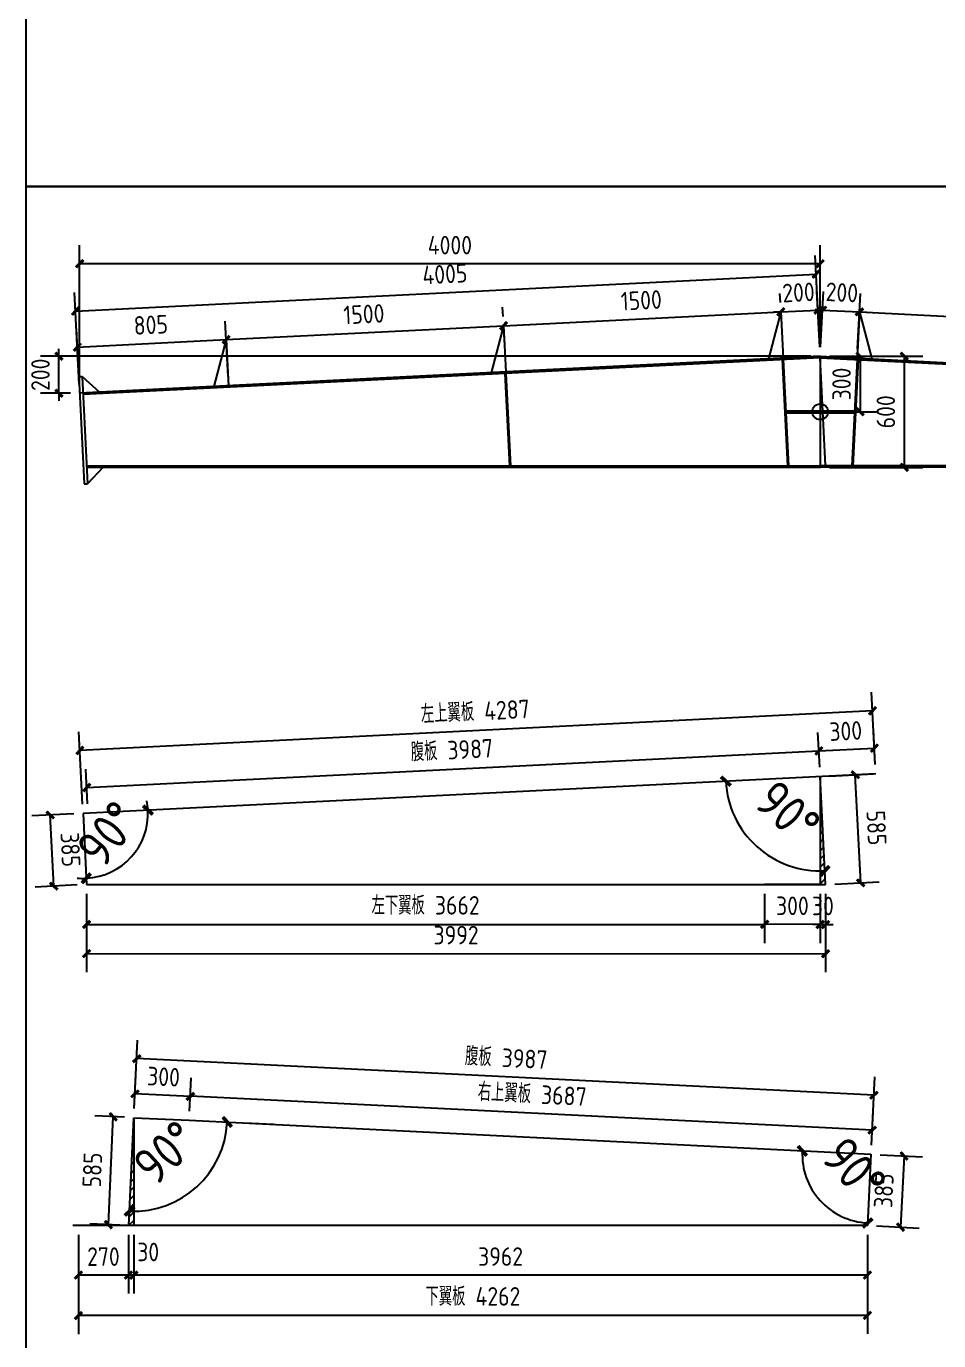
# Model space of a CAD drawing. Extents: x 411778 to 673094, y -11605 to 324395.
# Drawn here: x 440968 to 445897, y 104759 to 111858 of the extents above; entities that cross this region are included whole.
import ezdxf

# ---------------------------------------------------------------- set-up
doc = ezdxf.new("R2010")
doc.units = 0
doc.header["$LTSCALE"] = 1000
doc.header["$MEASUREMENT"] = 0
doc.styles.get("Standard").update_dxf_attribs({"font": 'gbenor.shx', "bigfont": 'gbcbig.shx'})
doc.dimstyles.get("Standard").update_dxf_attribs({"dimscale": 100, "dimtxt": 3.5, "dimasz": 1, "dimexe": 2.5, "dimexo": 3, "dimgap": 1.5, "dimtad": 1, "dimdec": 0, "dimzin": 0, "dimdsep": 46, "dimtxsty": 'Standard', "dimblk": 'ARCHTICK', "dimcen": 0.09, "dimadec": 0, "dimazin": 0, "dimtfac": 1, "dimtdec": 0, "dimtix": 1, "dimtmove": 2, "dimatfit": 3, "dimfxl": 1, "dimtolj": 1, "dimtzin": 0, "dimarcsym": 0})

# ---------------------------------------------------------------- blocks, each defined once
blk = doc.blocks.new('_ArchTick')
at = {"color": 0, "linetype": 'ByBlock', "const_width": 0.4}
blk.add_lwpolyline([(-0.5, -0.5), (0.5, 0.5)], dxfattribs=at)
blk = doc.blocks.new('*D2248')
at = {"color": 3, "lineweight": -2}
for p, q in [((442058, 109966.1), (442043, 110265.8)), ((441254, 109925.9), (441239, 110225.6)), ((441244, 110125.7), (442048, 110165.9))]:
    blk.add_line(p, q, dxfattribs=at)
at = {"layer": 'Defpoints', "color": 0}
for p in [(442048, 110165.9), (442060.5, 109916.2), (441256.5, 109876)]:
    blk.add_point(p, dxfattribs=at)
at = {"color": 3, "lineweight": -2, "xscale": 40, "yscale": 40, "zscale": 40}
for p, rotation in [((442048, 110165.9), 2.862405226121261), ((441244, 110125.7), 182.8624052261213)]:
    blk.add_blockref('_ArchTick', p, dxfattribs=dict(at, rotation=rotation))
at = {"color": 0, "insert": (441641, 110245.7), "char_height": 100, "attachment_point": 5, "rotation": 2.86241}
blk.add_mtext('\\A1;805', dxfattribs=at)
blk = doc.blocks.new('*D2249')
at = {"color": 3, "lineweight": -2}
for p, q in [((443543.6, 110290.7), (443541.1, 110340.7)), ((442058, 109966.1), (442043, 110265.8)), ((442048, 110165.9), (443546.1, 110240.8))]:
    blk.add_line(p, q, dxfattribs=at)
at = {"layer": 'Defpoints', "color": 0}
for p in [(443546.1, 110240.8), (443546.1, 110240.8), (442060.5, 109916.2)]:
    blk.add_point(p, dxfattribs=at)
at = {"color": 3, "lineweight": -2, "xscale": 40, "yscale": 40, "zscale": 40}
for p, rotation in [((443546.1, 110240.8), 2.862405226151731), ((442048, 110165.9), 182.8624052261517)]:
    blk.add_blockref('_ArchTick', p, dxfattribs=dict(at, rotation=rotation))
at = {"color": 0, "insert": (442792, 110303.2), "char_height": 100, "attachment_point": 5, "rotation": 2.86241}
blk.add_mtext('\\A1;1500', dxfattribs=at)
blk = doc.blocks.new('*D2250')
at = {"color": 3, "lineweight": -2}
for p, q in [((445041.7, 110365.6), (445039.2, 110415.6)), ((443546.1, 110240.8), (445044.2, 110315.7)), ((443548.6, 110190.9), (443551.1, 110140.9))]:
    blk.add_line(p, q, dxfattribs=at)
at = {"layer": 'Defpoints', "color": 0}
for p in [(445044.2, 110315.7), (445044.2, 110315.7), (443546.1, 110240.8)]:
    blk.add_point(p, dxfattribs=at)
at = {"color": 3, "lineweight": -2, "xscale": 40, "yscale": 40, "zscale": 40}
for p, rotation in [((445044.2, 110315.7), 2.862405226151731), ((443546.1, 110240.8), 182.8624052261517)]:
    blk.add_blockref('_ArchTick', p, dxfattribs=dict(at, rotation=rotation))
at = {"color": 0, "insert": (444290.2, 110378.1), "char_height": 100, "attachment_point": 5, "rotation": 2.86241}
blk.add_mtext('\\A1;1500', dxfattribs=at)
blk = doc.blocks.new('*D2251')
at = {"color": 3, "lineweight": -2}
for p, q in [((445041.7, 110365.6), (445039.2, 110415.6)), ((445254, 110125.9), (445239, 110425.6)), ((445044.2, 110315.7), (445004.3, 110313.7)), ((445044.2, 110315.7), (445244, 110325.7)), ((445244, 110325.7), (445283.9, 110327.7))]:
    blk.add_line(p, q, dxfattribs=at)
at = {"layer": 'Defpoints', "color": 0}
for p in [(445044.2, 110315.7), (445244, 110325.7), (445256.5, 110076)]:
    blk.add_point(p, dxfattribs=at)
at = {"color": 3, "lineweight": -2, "xscale": 40, "yscale": 40, "zscale": 40}
for p, rotation in [((445044.2, 110315.7), 2.862405226151719), ((445244, 110325.7), 182.8624052261517)]:
    blk.add_blockref('_ArchTick', p, dxfattribs=dict(at, rotation=rotation))
at = {"color": 0, "insert": (445139.1, 110420.6), "char_height": 100, "attachment_point": 5, "rotation": 2.86241}
blk.add_mtext('\\A1;200', dxfattribs=at)
blk = doc.blocks.new('*D2252')
at = {"color": 3, "lineweight": -2}
for p, q in [((445259, 110125.9), (445273.9, 110425.6)), ((445458.7, 110116), (445473.7, 110415.6)), ((445269, 110325.7), (445229, 110327.7)), ((445269, 110325.7), (445468.7, 110315.7)), ((445468.7, 110315.7), (445508.7, 110313.7))]:
    blk.add_line(p, q, dxfattribs=at)
at = {"layer": 'Defpoints', "color": 0}
for p in [(445468.7, 110315.7), (445256.5, 110076), (445456.2, 110066)]:
    blk.add_point(p, dxfattribs=at)
at = {"color": 3, "lineweight": -2, "xscale": 40, "yscale": 40, "zscale": 40}
for p, rotation in [((445269, 110325.7), 357.1375947738866), ((445468.7, 110315.7), 177.1375947738866)]:
    blk.add_blockref('_ArchTick', p, dxfattribs=dict(at, rotation=rotation))
at = {"color": 0, "insert": (445373.8, 110420.6), "char_height": 100, "attachment_point": 5, "rotation": 357.13759}
blk.add_mtext('\\A1;200', dxfattribs=at)
blk = doc.blocks.new('*D2253')
at = {"color": 3, "lineweight": -2}
for p, q in [((445458.7, 110116), (445473.7, 110415.6)), ((445468.7, 110315.7), (446966.8, 110240.8)), ((446969.3, 110290.7), (446971.8, 110340.7))]:
    blk.add_line(p, q, dxfattribs=at)
at = {"layer": 'Defpoints', "color": 0}
for p in [(446966.8, 110240.8), (446966.8, 110240.8), (445456.2, 110066)]:
    blk.add_point(p, dxfattribs=at)
at = {"color": 3, "lineweight": -2, "xscale": 40, "yscale": 40, "zscale": 40}
for p, rotation in [((445468.7, 110315.7), 177.1375947738483), ((446966.8, 110240.8), 357.1375947738483)]:
    blk.add_blockref('_ArchTick', p, dxfattribs=dict(at, rotation=rotation))
at = {"color": 0, "insert": (446222.8, 110378.1), "char_height": 100, "attachment_point": 5, "rotation": 357.13759}
blk.add_mtext('\\A1;1500', dxfattribs=at)
blk = doc.blocks.new('*D2225')
at = {"color": 3, "lineweight": -2}
for p, q in [((441145, 110076), (441145, 110116)), ((445206.5, 110076), (441045, 110076)), ((441145, 109876), (441145, 110076)), ((441206.5, 109876), (441045, 109876)), ((441145, 109876), (441145, 109836))]:
    blk.add_line(p, q, dxfattribs=at)
at = {"layer": 'Defpoints', "color": 0}
for p in [(441145, 110076), (445256.5, 110076), (441256.5, 109876)]:
    blk.add_point(p, dxfattribs=at)
at = {"color": 3, "lineweight": -2, "xscale": 40, "yscale": 40, "zscale": 40}
for p, rotation in [((441145, 110076), 270), ((441145, 109876), 90)]:
    blk.add_blockref('_ArchTick', p, dxfattribs=dict(at, rotation=rotation))
at = {"color": 0, "insert": (441045, 109976), "char_height": 100, "attachment_point": 5, "rotation": 90}
blk.add_mtext('\\A1;200', dxfattribs=at)
blk = doc.blocks.new('*D2226')
at = {"color": 3, "lineweight": -2}
for p, q in [((441256.5, 109926), (441256.5, 110676)), ((445256.5, 110126), (445256.5, 110676)), ((441256.5, 110576), (445256.5, 110576))]:
    blk.add_line(p, q, dxfattribs=at)
at = {"layer": 'Defpoints', "color": 0}
for p in [(445256.5, 110576), (445256.5, 110076), (441256.5, 109876)]:
    blk.add_point(p, dxfattribs=at)
at = {"color": 3, "lineweight": -2, "xscale": 40, "yscale": 40, "zscale": 40, "rotation": 180}
blk.add_blockref('_ArchTick', (441256.5, 110576), dxfattribs=at)
at = {"color": 3, "lineweight": -2, "xscale": 40, "yscale": 40, "zscale": 40}
blk.add_blockref('_ArchTick', (445256.5, 110576), dxfattribs=at)
at = {"color": 0, "insert": (443256.5, 110676), "char_height": 100, "attachment_point": 5}
blk.add_mtext('\\A1;4000', dxfattribs=at)
blk = doc.blocks.new('*D2227')
at = {"color": 3, "lineweight": -2}
for p, q in [((445254, 110125.9), (445229.3, 110619.7)), ((441234.3, 110319.8), (445234.3, 110519.8)), ((441254, 109925.9), (441229.3, 110419.7))]:
    blk.add_line(p, q, dxfattribs=at)
at = {"layer": 'Defpoints', "color": 0}
for p in [(445234.3, 110519.8), (445256.5, 110076), (441256.5, 109876)]:
    blk.add_point(p, dxfattribs=at)
at = {"color": 3, "lineweight": -2, "xscale": 40, "yscale": 40, "zscale": 40}
for p, rotation in [((445234.3, 110519.8), 2.862405226111325), ((441234.3, 110319.8), 182.8624052261113)]:
    blk.add_blockref('_ArchTick', p, dxfattribs=dict(at, rotation=rotation))
at = {"color": 0, "insert": (443229.3, 110519.7), "char_height": 100, "attachment_point": 5, "rotation": 2.86241}
blk.add_mtext('\\A1;4005', dxfattribs=at)
blk = doc.blocks.new('*D2256')
at = {"color": 3, "lineweight": -2}
for p, q in [((441225, 107604.9), (440997.8, 107593.5)), ((441116.9, 107214.1), (441097.7, 107598.5)), ((441244.2, 107220.5), (441017.1, 107209.1))]:
    blk.add_line(p, q, dxfattribs=at)
at = {"layer": 'Defpoints', "color": 0}
for p in [(441097.7, 107598.5), (441274.9, 107607.4), (441294.1, 107223)]:
    blk.add_point(p, dxfattribs=at)
at = {"color": 3, "lineweight": -2, "xscale": 40, "yscale": 40, "zscale": 40}
for p, rotation in [((441097.7, 107598.5), 92.86240522614227), ((441116.9, 107214.1), 272.8624052261422)]:
    blk.add_blockref('_ArchTick', p, dxfattribs=dict(at, rotation=rotation))
at = {"color": 0, "insert": (441207.2, 107411.3), "char_height": 100, "attachment_point": 5, "rotation": 272.86241}
blk.add_mtext('\\A1;385', dxfattribs=at)
blk = doc.blocks.new('*D2257')
at = {"color": 3, "lineweight": -2}
for p, q in [((445254, 107856.4), (445244.6, 108044.5)), ((441295.1, 107746.9), (445249.6, 107944.6)), ((441299.5, 107658.7), (441290.1, 107846.7))]:
    blk.add_line(p, q, dxfattribs=at)
at = {"layer": 'Defpoints', "color": 0}
for p in [(445249.6, 107944.6), (445256.5, 107806.4), (441302, 107608.7)]:
    blk.add_point(p, dxfattribs=at)
at = {"color": 3, "lineweight": -2, "xscale": 40, "yscale": 40, "zscale": 40}
for p, rotation in [((445249.6, 107944.6), 2.862405226128105), ((441295.1, 107746.9), 182.8624052261281)]:
    blk.add_blockref('_ArchTick', p, dxfattribs=dict(at, rotation=rotation))
at = {"color": 0, "insert": (443267.2, 107948.9), "char_height": 100, "attachment_point": 5, "rotation": 2.86241}
blk.add_mtext('\\A1;腹板 3987', dxfattribs=at)
blk = doc.blocks.new('*D2258')
at = {"color": 3, "lineweight": -2}
for p, q in [((445254, 107856.4), (445244.6, 108044.5)), ((445553.7, 107871.4), (445544.3, 108059.4)), ((445249.6, 107944.6), (445549.3, 107959.6))]:
    blk.add_line(p, q, dxfattribs=at)
at = {"layer": 'Defpoints', "color": 0}
for p in [(445549.3, 107959.6), (445256.5, 107806.4), (445556.2, 107821.4)]:
    blk.add_point(p, dxfattribs=at)
at = {"color": 3, "lineweight": -2, "xscale": 40, "yscale": 40, "zscale": 40}
for p, rotation in [((445249.6, 107944.6), 182.8624052261517), ((445549.3, 107959.6), 2.862405226151731)]:
    blk.add_blockref('_ArchTick', p, dxfattribs=dict(at, rotation=rotation))
at = {"color": 0, "insert": (445394.4, 108051.9), "char_height": 100, "attachment_point": 5, "rotation": 2.86241}
blk.add_mtext('\\A1;300', dxfattribs=at)
blk = doc.blocks.new('*D2259')
at = {"color": 3, "lineweight": -2}
for p, q in [((445553.7, 107871.4), (445534.2, 108261.1)), ((445539.2, 108161.2), (441257.9, 107947.2)), ((441272.4, 107657.3), (441252.9, 108047))]:
    blk.add_line(p, q, dxfattribs=at)
at = {"layer": 'Defpoints', "color": 0}
for p in [(441257.9, 107947.2), (445556.2, 107821.4), (441274.9, 107607.4)]:
    blk.add_point(p, dxfattribs=at)
at = {"color": 3, "lineweight": -2, "xscale": 40, "yscale": 40, "zscale": 40}
for p, rotation in [((445539.2, 108161.2), 2.862405226111511), ((441257.9, 107947.2), 182.8624052261115)]:
    blk.add_blockref('_ArchTick', p, dxfattribs=dict(at, rotation=rotation))
at = {"color": 0, "insert": (443393.4, 108157.4), "char_height": 100, "attachment_point": 5, "rotation": 2.86241}
blk.add_mtext('\\A1;左上翼板 4287', dxfattribs=at)
blk = doc.blocks.new('*D2260')
at = {"color": 3, "lineweight": -2}
for p, q in [((445306.5, 107808.9), (445546.1, 107820.9)), ((445475.4, 107231.9), (445446.2, 107815.9)), ((445335.7, 107225), (445575.3, 107236.9))]:
    blk.add_line(p, q, dxfattribs=at)
at = {"layer": 'Defpoints', "color": 0}
for p in [(445256.5, 107806.4), (445446.2, 107815.9), (445285.7, 107222.5)]:
    blk.add_point(p, dxfattribs=at)
at = {"color": 3, "lineweight": -2, "xscale": 40, "yscale": 40, "zscale": 40}
for p, rotation in [((445446.2, 107815.9), 92.86240522611246), ((445475.4, 107231.9), 272.8624052261125)]:
    blk.add_blockref('_ArchTick', p, dxfattribs=dict(at, rotation=rotation))
at = {"color": 0, "insert": (445560.7, 107528.9), "char_height": 100, "attachment_point": 5, "rotation": 272.86241}
blk.add_mtext('\\A1;585', dxfattribs=at)
blk = doc.blocks.new('*D2261')
at = {"color": 3, "lineweight": -2}
for p, q in [((441294.1, 107173), (441294.1, 106907.4)), ((444956.5, 107172.5), (444956.5, 106907)), ((441294.1, 107007.4), (444956.5, 107007))]:
    blk.add_line(p, q, dxfattribs=at)
at = {"layer": 'Defpoints', "color": 0}
for p in [(441294.1, 107223), (444956.5, 107222.5), (444956.5, 107007)]:
    blk.add_point(p, dxfattribs=at)
at = {"color": 3, "lineweight": -2, "xscale": 40, "yscale": 40, "zscale": 40}
for p, rotation in [((441294.1, 107007.4), 179.9928155509552), ((444956.5, 107007), 359.9928155509552)]:
    blk.add_blockref('_ArchTick', p, dxfattribs=dict(at, rotation=rotation))
at = {"color": 0, "insert": (443125.3, 107110.5), "char_height": 100, "attachment_point": 5, "rotation": 359.99282}
blk.add_mtext('\\A1;左下翼板 3662', dxfattribs=at)
blk = doc.blocks.new('*D2262')
at = {"color": 3, "lineweight": -2}
for p, q in [((445256.5, 107172.5), (445256.5, 106907)), ((445285.7, 107172.5), (445285.7, 106906.9)), ((445256.5, 107007), (445216.5, 107007)), ((445256.5, 107007), (445285.7, 107006.9)), ((445285.7, 107006.9), (445325.7, 107006.9))]:
    blk.add_line(p, q, dxfattribs=at)
at = {"layer": 'Defpoints', "color": 0}
for p in [(445256.5, 107222.5), (445285.7, 107222.5), (445285.7, 107006.9)]:
    blk.add_point(p, dxfattribs=at)
at = {"color": 3, "lineweight": -2, "xscale": 40, "yscale": 40, "zscale": 40}
for p, rotation in [((445256.5, 107007), 359.9928155509228), ((445285.7, 107006.9), 179.9928155509228)]:
    blk.add_blockref('_ArchTick', p, dxfattribs=dict(at, rotation=rotation))
at = {"color": 0, "insert": (445271.1, 107107), "char_height": 100, "attachment_point": 5, "rotation": 359.99282}
blk.add_mtext('\\A1;30', dxfattribs=at)
blk = doc.blocks.new('*D2263')
at = {"color": 0, "lineweight": -2}
blk.add_arc((445256.5, 107806.4), 510.3, 182.86241, 272.86241, dxfattribs=at)
at = {"layer": 'Defpoints', "color": 0}
for p in [(445256.5, 107806.4), (445556.2, 107821.4), (441274.9, 107607.4), (444827.9, 107529.6), (445285.7, 107222.5)]:
    blk.add_point(p, dxfattribs=at)
at = {"color": 0, "lineweight": -2, "xscale": 50, "yscale": 50, "zscale": 50}
for p, rotation in [((444746.9, 107781), 92.86240522611138), ((445282, 107296.8), 2.862405226105915)]:
    blk.add_blockref('_ArchTick', p, dxfattribs=dict(at, rotation=rotation))
at = {"color": 0, "insert": (445081.9, 107613.4), "char_height": 200, "attachment_point": 5, "rotation": 317.86241}
blk.add_mtext('\\A1;90°', dxfattribs=at)
blk = doc.blocks.new('*D2264')
at = {"color": 0, "lineweight": -2}
for start, end in [(272.86241, 2.86241), (2.86241, 11.02402), (264.70079, 272.86241)]:
    blk.add_arc((441274.9, 107607.4), 351.3, start, end, dxfattribs=at)
at = {"layer": 'Defpoints', "color": 0}
for p in [(445556.2, 107821.4), (441274.9, 107607.4), (441274.9, 107607.4), (441465.5, 107312.3), (441294.1, 107223)]:
    blk.add_point(p, dxfattribs=at)
at = {"color": 0, "lineweight": -2, "xscale": 50, "yscale": 50, "zscale": 50}
for p, rotation in [((441625.8, 107624.9), 272.8624052261121), ((441292.5, 107256.5), 2.86240522613725)]:
    blk.add_blockref('_ArchTick', p, dxfattribs=dict(at, rotation=rotation))
at = {"color": 0, "insert": (441411.1, 107497), "char_height": 200, "attachment_point": 5, "rotation": 50.96011}
blk.add_mtext('\\A1;90°', dxfattribs=at)
blk = doc.blocks.new('*D2228')
at = {"color": 3, "lineweight": -2}
for p, q in [((441294.1, 107173), (441294.1, 106749.9)), ((445285.7, 107172.5), (445285.7, 106749.4)), ((441294.1, 106849.9), (445285.7, 106849.4))]:
    blk.add_line(p, q, dxfattribs=at)
at = {"layer": 'Defpoints', "color": 0}
for p in [(441294.1, 107223), (445285.7, 107222.5), (445285.7, 106849.4)]:
    blk.add_point(p, dxfattribs=at)
at = {"color": 3, "lineweight": -2, "xscale": 40, "yscale": 40, "zscale": 40}
for p, rotation in [((441294.1, 106849.9), 179.992815550955), ((445285.7, 106849.4), 359.992815550955)]:
    blk.add_blockref('_ArchTick', p, dxfattribs=dict(at, rotation=rotation))
at = {"color": 0, "insert": (443289.9, 106949.7), "char_height": 100, "attachment_point": 5, "rotation": 359.99282}
blk.add_mtext('\\A1;3992', dxfattribs=at)
blk = doc.blocks.new('*D2265')
at = {"color": 3, "lineweight": -2}
for p, q in [((444956.5, 107172.5), (444956.5, 106908)), ((445256.5, 107172.5), (445256.5, 106907.9)), ((445256.5, 107007.9), (444956.5, 107008))]:
    blk.add_line(p, q, dxfattribs=at)
at = {"layer": 'Defpoints', "color": 0}
for p in [(444956.5, 107222.5), (445256.5, 107222.5), (444956.5, 107008)]:
    blk.add_point(p, dxfattribs=at)
at = {"color": 3, "lineweight": -2, "xscale": 40, "yscale": 40, "zscale": 40}
for p, rotation in [((444956.5, 107008), 179.9928155509547), ((445256.5, 107007.9), 359.9928155509547)]:
    blk.add_blockref('_ArchTick', p, dxfattribs=dict(at, rotation=rotation))
at = {"color": 0, "insert": (445106.5, 107108), "char_height": 100, "attachment_point": 5, "rotation": 359.99282}
blk.add_mtext('\\A1;300', dxfattribs=at)
blk = doc.blocks.new('*D2269')
at = {"color": 3, "lineweight": -2}
for p, q in [((441850.8, 105998.6), (441859.8, 106179)), ((445537.3, 105896.4), (441854.8, 106079.1)), ((445533.3, 105815.8), (445542.2, 105996.2))]:
    blk.add_line(p, q, dxfattribs=at)
at = {"layer": 'Defpoints', "color": 0}
for p in [(441854.8, 106079.1), (441848.3, 105948.7), (445530.8, 105765.9)]:
    blk.add_point(p, dxfattribs=at)
at = {"color": 3, "lineweight": -2, "xscale": 40, "yscale": 40, "zscale": 40}
for p, rotation in [((441854.8, 106079.1), 177.158499624351), ((445537.3, 105896.4), 357.158499624351)]:
    blk.add_blockref('_ArchTick', p, dxfattribs=dict(at, rotation=rotation))
at = {"color": 0, "insert": (443701.1, 106090.9), "char_height": 100, "attachment_point": 5, "rotation": 357.1585}
blk.add_mtext('\\A1;右上翼板 3687', dxfattribs=at)
blk = doc.blocks.new('*D2270')
at = {"color": 3, "lineweight": -2}
for p, q in [((441551.6, 106013.4), (441560.5, 106192.4)), ((441850.8, 105998.6), (441859.7, 106177.6)), ((441854.7, 106077.7), (441555.6, 106092.5))]:
    blk.add_line(p, q, dxfattribs=at)
at = {"layer": 'Defpoints', "color": 0}
for p in [(441555.6, 106092.5), (441549.2, 105963.5), (441848.3, 105948.7)]:
    blk.add_point(p, dxfattribs=at)
at = {"color": 3, "lineweight": -2, "xscale": 40, "yscale": 40, "zscale": 40}
for p, rotation in [((441555.6, 106092.5), 177.1584996243698), ((441854.7, 106077.7), 357.1584996243698)]:
    blk.add_blockref('_ArchTick', p, dxfattribs=dict(at, rotation=rotation))
at = {"color": 0, "insert": (441710.1, 106185), "char_height": 100, "attachment_point": 5, "rotation": 357.1585}
blk.add_mtext('\\A1;300', dxfattribs=at)
blk = doc.blocks.new('*D2271')
at = {"color": 3, "lineweight": -2}
for p, q in [((441551.6, 106013.4), (441570, 106382.5)), ((445546.6, 106085), (441565, 106282.6)), ((445533.3, 105815.8), (445551.6, 106184.8))]:
    blk.add_line(p, q, dxfattribs=at)
at = {"layer": 'Defpoints', "color": 0}
for p in [(441565, 106282.6), (441549.2, 105963.5), (445530.8, 105765.9)]:
    blk.add_point(p, dxfattribs=at)
at = {"color": 3, "lineweight": -2, "xscale": 40, "yscale": 40, "zscale": 40}
for p, rotation in [((441565, 106282.6), 177.158499624351), ((445546.6, 106085), 357.158499624351)]:
    blk.add_blockref('_ArchTick', p, dxfattribs=dict(at, rotation=rotation))
at = {"color": 0, "insert": (443560.9, 106286.9), "char_height": 100, "attachment_point": 5, "rotation": 357.1585}
blk.add_mtext('\\A1;腹板 3987', dxfattribs=at)
blk = doc.blocks.new('*D2272')
at = {"color": 3, "lineweight": -2}
for p, q in [((445580.7, 105763.4), (445809.5, 105751.9)), ((445709.6, 105756.9), (445690.4, 105372.5)), ((445561.5, 105379), (445790.3, 105367.5))]:
    blk.add_line(p, q, dxfattribs=at)
at = {"layer": 'Defpoints', "color": 0}
for p in [(445530.8, 105765.9), (445511.6, 105381.5), (445690.4, 105372.5)]:
    blk.add_point(p, dxfattribs=at)
at = {"color": 3, "lineweight": -2, "xscale": 40, "yscale": 40, "zscale": 40}
for p, rotation in [((445709.6, 105756.9), 87.1375947738753), ((445690.4, 105372.5), 267.1375947738753)]:
    blk.add_blockref('_ArchTick', p, dxfattribs=dict(at, rotation=rotation))
at = {"color": 0, "insert": (445600.1, 105569.7), "char_height": 100, "attachment_point": 5, "rotation": 87.13759}
blk.add_mtext('\\A1;385', dxfattribs=at)
blk = doc.blocks.new('*D2273')
at = {"color": 3, "lineweight": -2}
for p, q in [((441499.2, 105965.8), (441338.3, 105973)), ((441411.9, 105386), (441438.2, 105968.5)), ((441472.9, 105383.2), (441312, 105390.5))]:
    blk.add_line(p, q, dxfattribs=at)
at = {"layer": 'Defpoints', "color": 0}
for p in [(441438.2, 105968.5), (441549.2, 105963.5), (441522.9, 105381)]:
    blk.add_point(p, dxfattribs=at)
at = {"color": 3, "lineweight": -2, "xscale": 40, "yscale": 40, "zscale": 40}
for p, rotation in [((441438.2, 105968.5), 87.41582622571491), ((441411.9, 105386), 267.4158262257149)]:
    blk.add_blockref('_ArchTick', p, dxfattribs=dict(at, rotation=rotation))
at = {"color": 0, "insert": (441325.2, 105681.7), "char_height": 100, "attachment_point": 5, "rotation": 87.41583}
blk.add_mtext('\\A1;585', dxfattribs=at)
blk = doc.blocks.new('*D2274')
at = {"color": 0, "lineweight": -2}
blk.add_line((442148.1, 105936.5), (442303.6, 105929.5), dxfattribs=at)
blk.add_arc((441549.2, 105963.5), 505.2, 267.41583, 357.41583, dxfattribs=at)
at = {"layer": 'Defpoints', "color": 0}
for p in [(441549.2, 105963.5), (441549.2, 105963.5), (441848.4, 105950), (441781.8, 105515.1), (441522.9, 105381)]:
    blk.add_point(p, dxfattribs=at)
at = {"color": 0, "lineweight": -2, "xscale": 50, "yscale": 50, "zscale": 50}
for p, rotation in [((442053.8, 105940.7), 87.4158262257236), ((441526.4, 105458.8), 177.4158262257177)]:
    blk.add_blockref('_ArchTick', p, dxfattribs=dict(at, rotation=rotation))
at = {"color": 0, "insert": (441721.3, 105775.1), "char_height": 200, "attachment_point": 5, "rotation": 42.41583}
blk.add_mtext('\\A1;90°', dxfattribs=at)
blk = doc.blocks.new('*D2246')
at = {"color": 3, "lineweight": -2}
for p, q in [((445306.5, 110076), (445572, 110076)), ((445472, 110076), (445472, 109776)), ((445306.5, 109776), (445572, 109776))]:
    blk.add_line(p, q, dxfattribs=at)
at = {"layer": 'Defpoints', "color": 0}
for p in [(445256.5, 110076), (445256.5, 109776), (445472, 109776)]:
    blk.add_point(p, dxfattribs=at)
at = {"color": 3, "lineweight": -2, "xscale": 40, "yscale": 40, "zscale": 40}
for p, rotation in [((445472, 110076), 90), ((445472, 109776), 270)]:
    blk.add_blockref('_ArchTick', p, dxfattribs=dict(at, rotation=rotation))
at = {"color": 0, "insert": (445372, 109926), "char_height": 100, "attachment_point": 5, "rotation": 90}
blk.add_mtext('\\A1;300', dxfattribs=at)
blk = doc.blocks.new('*D2247')
at = {"color": 0, "lineweight": -2}
blk.add_arc((445530.8, 105765.9), 371.1, 177.13759, 267.13759, dxfattribs=at)
at = {"layer": 'Defpoints', "color": 0}
for p in [(441848.4, 105950), (445530.8, 105765.9), (445530.8, 105765.9), (445200.5, 105596.6), (445511.6, 105381.5)]:
    blk.add_point(p, dxfattribs=at)
at = {"color": 0, "lineweight": -2, "xscale": 50, "yscale": 50, "zscale": 50}
for p, rotation in [((445160.1, 105784.4), 87.13759477388778), ((445512.3, 105395.2), 357.1375947738879)]:
    blk.add_blockref('_ArchTick', p, dxfattribs=dict(at, rotation=rotation))
at = {"color": 0, "insert": (445441, 105684.6), "char_height": 200, "attachment_point": 5, "rotation": 312.13759}
blk.add_mtext('\\A1;90°', dxfattribs=at)
blk = doc.blocks.new('*D3333')
at = {"color": 3, "lineweight": -2}
for p, q in [((441549.2, 105331), (441549.2, 105013.5)), ((445511.6, 105331.5), (445511.6, 105013.9)), ((445511.6, 105113.9), (441549.2, 105113.5))]:
    blk.add_line(p, q, dxfattribs=at)
at = {"layer": 'Defpoints', "color": 0}
for p in [(441549.2, 105381), (445511.6, 105381.5), (441549.2, 105113.5)]:
    blk.add_point(p, dxfattribs=at)
at = {"color": 3, "lineweight": -2, "xscale": 40, "yscale": 40, "zscale": 40}
for p, rotation in [((441549.2, 105113.5), 180.0071844490455), ((445511.6, 105113.9), 0.007184449045443131)]:
    blk.add_blockref('_ArchTick', p, dxfattribs=dict(at, rotation=rotation))
at = {"color": 0, "insert": (443530.4, 105213.7), "char_height": 100, "attachment_point": 5, "rotation": 0.00718}
blk.add_mtext('\\A1;3962', dxfattribs=at)
blk = doc.blocks.new('*D3334')
at = {"color": 3, "lineweight": -2}
for p, q in [((441250, 105331), (441250.1, 105013.4)), ((441549.2, 105331), (441549.2, 105013.5)), ((441549.2, 105113.5), (441250.1, 105113.4))]:
    blk.add_line(p, q, dxfattribs=at)
at = {"layer": 'Defpoints', "color": 0}
for p in [(441250, 105381), (441549.2, 105381), (441250.1, 105113.4)]:
    blk.add_point(p, dxfattribs=at)
at = {"color": 3, "lineweight": -2, "xscale": 40, "yscale": 40, "zscale": 40}
for p, rotation in [((441250.1, 105113.4), 180.007184448973), ((441549.2, 105113.5), 0.007184448973021063)]:
    blk.add_blockref('_ArchTick', p, dxfattribs=dict(at, rotation=rotation))
at = {"color": 0, "insert": (441626.9, 105238.4), "char_height": 100, "attachment_point": 5, "rotation": 0.00718}
blk.add_mtext('\\A1;30', dxfattribs=at)
blk = doc.blocks.new('*D3332')
at = {"color": 3, "lineweight": -2}
for p, q in [((441250, 105331), (441250.1, 104795)), ((445511.6, 105331.5), (445511.6, 104795.5)), ((445511.6, 104895.5), (441250.1, 104895))]:
    blk.add_line(p, q, dxfattribs=at)
at = {"layer": 'Defpoints', "color": 0}
for p in [(441250, 105381), (445511.6, 105381.5), (441250.1, 104895)]:
    blk.add_point(p, dxfattribs=at)
at = {"color": 3, "lineweight": -2, "xscale": 40, "yscale": 40, "zscale": 40}
for p, rotation in [((441250.1, 104895), 180.0066801557777), ((445511.6, 104895.5), 0.006680155777738506)]:
    blk.add_blockref('_ArchTick', p, dxfattribs=dict(at, rotation=rotation))
at = {"color": 0, "insert": (443380.8, 104998.6), "char_height": 100, "attachment_point": 5, "rotation": 0.00668}
blk.add_mtext('\\A1;下翼板 4262', dxfattribs=at)
blk = doc.blocks.new('*D3335')
at = {"color": 3, "lineweight": -2}
for p, q in [((441250, 105331), (441250, 105013.4)), ((441520, 105331), (441520, 105013.4)), ((441520, 105113.4), (441250, 105113.4))]:
    blk.add_line(p, q, dxfattribs=at)
at = {"layer": 'Defpoints', "color": 0}
for p in [(441250, 105381), (441520, 105381), (441250, 105113.4)]:
    blk.add_point(p, dxfattribs=at)
at = {"color": 3, "lineweight": -2, "xscale": 40, "yscale": 40, "zscale": 40}
for p, rotation in [((441250, 105113.4), 179.9999999999691), ((441520, 105113.4), 359.9999999999691)]:
    blk.add_blockref('_ArchTick', p, dxfattribs=dict(at, rotation=rotation))
at = {"color": 0, "insert": (441385, 105213.4), "char_height": 100, "attachment_point": 5}
blk.add_mtext('\\A1;270', dxfattribs=at)
blk = doc.blocks.new('*D3391')
at = {"color": 3, "lineweight": -2}
for p, q in [((445306.5, 110076), (445811, 110076)), ((445711, 109476), (445711, 110076)), ((445306.5, 109476), (445811, 109476))]:
    blk.add_line(p, q, dxfattribs=at)
at = {"layer": 'Defpoints', "color": 0}
for p in [(445256.5, 110076), (445711, 110076), (445256.5, 109476)]:
    blk.add_point(p, dxfattribs=at)
at = {"color": 3, "lineweight": -2, "xscale": 40, "yscale": 40, "zscale": 40}
for p, rotation in [((445711, 110076), 90), ((445711, 109476), 270)]:
    blk.add_blockref('_ArchTick', p, dxfattribs=dict(at, rotation=rotation))
at = {"color": 0, "insert": (445611, 109776), "char_height": 100, "attachment_point": 5, "rotation": 90}
blk.add_mtext('\\A1;600', dxfattribs=at)

msp = doc.modelspace()

# ---------------------------------------------------------------- hatches: boundary and pattern name
h = msp.add_hatch()
h.set_pattern_fill('ANSI31', color=256, scale=20, style=0)
h.set_pattern_definition([(45, (0.063, -24305.045), (-22.4506403, 22.4506403), [])])
h.paths.add_polyline_path([(445256.5, 107806.4), (445256.5, 107222.5), (445285.7, 107222.5)])
h = msp.add_hatch()
h.set_pattern_fill('ANSI31', color=256, scale=20, style=0)
h.set_pattern_definition([(45, (265.16, -24305.045), (-22.4506403, 22.4506403), [])])
h.paths.add_polyline_path([(441549.2, 105963.5), (441522.9, 105381), (441549.2, 105381)])

# ---------------------------------------------------------------- linework, layer by layer
for p, q in [((445044.2, 110315.7), (444976.8, 110062)), ((445044.2, 110315.7), (445056.7, 110066)), ((445468.7, 110315.7), (445456.2, 110066)), ((445468.7, 110315.7), (445536.1, 110062)), ((443546.1, 110240.8), (443478.7, 109987.1)), ((443546.1, 110240.8), (443558.6, 109991.1)), ((442048, 110165.9), (441980.6, 109912.2)), ((442048, 110165.9), (442060.5, 109916.2)), ((445256.5, 110076), (441256.5, 109876)), ((445256.5, 110068), (441274.8, 109868.9)), ((445051.1, 110057.7), (445079.8, 109484)), ((445057.1, 110058), (445085.8, 109484)), ((445256.5, 110076), (445256.5, 109476)), ((445256.5, 110076), (449256.5, 109876)), ((445256.5, 110076), (445256.5, 109476)), ((445256.5, 110076), (445256.5, 109776)), ((445256.5, 110076), (445256.5, 109776)), ((445256.5, 110068), (449238.1, 109868.9)), ((445455.8, 110058), (445427.1, 109484)), ((445461.8, 110057.7), (445433.1, 109484)), ((441252, 109965.9), (441270, 109966.8)), ((441270, 109966.8), (441364.3, 109881.4)), ((443553, 109982.8), (443577.9, 109484.2)), ((443559, 109983.1), (443583.9, 109484.2)), ((445071, 109781), (445442, 109781)), ((445256.5, 109776), (445071.2, 109776)), ((445071.5, 109771), (445441.5, 109771)), ((441294.1, 109484.5), (445256.5, 109484)), ((441294.5, 109476.5), (445256.5, 109476)), ((441383.6, 109476.5), (441298.9, 109387.5)), ((449218.9, 109484.5), (445256.5, 109484)), ((449218.5, 109476.5), (445256.5, 109476)), ((441280.9, 109386.6), (441298.9, 109387.5)), ((445556.2, 107821.4), (441274.9, 107607.4)), ((445256.5, 107806.4), (445256.5, 107222.5)), ((441294.1, 107223), (445256.5, 107222.5)), ((445256.5, 107222.5), (445285.7, 107222.5)), ((441522.9, 105381), (441549.2, 105963.5)), ((441549.2, 105963.5), (441549.2, 105381)), ((441848.4, 105950), (445530.8, 105765.9)), ((441549.2, 105381), (441220, 105381)), ((445511.6, 105381.5), (441549.2, 105381))]:
    msp.add_line(p, q)
at = {"color": 1}
for p, q in [((445285.6, 109485.5), (445256.5, 110068)), ((445071.2, 109776), (445441.7, 109776)), ((445285.7, 107222.5), (445256.5, 107806.4))]:
    msp.add_line(p, q, dxfattribs=at)
at = {"color": 0}
for p, q in [((441252, 109965.9), (441280.9, 109386.6)), ((441270, 109966.8), (441298.9, 109387.5)), ((441274.9, 107607.4), (441294.1, 107223)), ((445530.8, 105765.9), (445511.6, 105381.5))]:
    msp.add_line(p, q, dxfattribs=at)
at = {"color": 2}
for p, q in [((445256.5, 107222.5), (444956.5, 107222.5)), ((441549.2, 105963.5), (441848.4, 105950))]:
    msp.add_line(p, q, dxfattribs=at)
for points in [[(440968.5, 122873), (449368.5, 122873), (449368.5, 110993), (440968.5, 110993)], [(440968.5, 110993), (449368.5, 110993), (449368.5, 99113), (440968.5, 99113)]]:
    msp.add_lwpolyline(points, close=True)
msp.add_circle((445256.5, 109776), 42.5)

# ---------------------------------------------------------------- dimensions: what is measured, and where the dimension line sits
dim = msp.add_linear_dim(base=(445256.5, 110576), p1=(441256.5, 109876), p2=(445256.5, 110076), dimstyle='Standard', override={"dimtxt": 1, "dimasz": 0.4, "dimexe": 1, "dimexo": 0.5, "dimgap": 0.5, "dimclrd": 3, "dimclre": 3})
dim.commit()
dim.dimension.update_dxf_attribs({"geometry": '*D2226', "text_midpoint": (443256.5, 110676)})
for p1, p2, distance, picture, middle in [((441256.5, 109876), (445256.5, 110076), 444.3, '*D2227', (443229.3, 110519.7)), ((445256.5, 110076), (445456.2, 110066), 250, '*D2252', (445373.8, 110420.6)), ((441256.5, 109876), (442060.5, 109916.2), 250, '*D2248', (441641, 110245.7)), ((445256.5, 109476), (445256.5, 110076), -454.5, '*D3391', (445611, 109776)), ((445285.7, 107222.5), (445256.5, 107806.4), -189.9, '*D2260', (445560.7, 107528.9)), ((441294.1, 107223), (441274.9, 107607.4), 177.4, '*D2256', (441207.2, 107411.3)), ((441294.1, 107223), (445285.7, 107222.5), -373, '*D2228', (443289.9, 106949.7)), ((445256.5, 107222.5), (444956.5, 107222.5), 214.5, '*D2265', (445106.5, 107108)), ((445530.8, 105765.9), (445511.6, 105381.5), 179.1, '*D2272', (445600.1, 105569.7)), ((441520, 105381), (441250, 105381), 267.5, '*D3335', (441385, 105213.4)), ((445511.6, 105381.5), (441549.2, 105381), 267.5, '*D3333', (443530.4, 105213.7))]:
    dim = msp.add_aligned_dim(p1=p1, p2=p2, distance=distance, dimstyle='Standard', override={"dimtxt": 1, "dimasz": 0.4, "dimexe": 1, "dimexo": 0.5, "dimgap": 0.5, "dimclrd": 3, "dimclre": 3})
    dim.commit()
    dim.dimension.update_dxf_attribs({"geometry": picture, "text_midpoint": middle})
for base, p1, p2, angle, picture, middle in [((445244, 110325.7), (445044.2, 110315.7), (445256.5, 110076), 182.86241, '*D2251', (445139.1, 110420.6)), ((445044.2, 110315.7), (443546.1, 110240.8), (445044.2, 110315.7), 182.86241, '*D2250', (444290.2, 110378.1)), ((446966.8, 110240.8), (445456.2, 110066), (446966.8, 110240.8), 177.13759, '*D2253', (446222.8, 110378.1)), ((443546.1, 110240.8), (442060.5, 109916.2), (443546.1, 110240.8), 182.86241, '*D2249', (442792, 110303.2)), ((441145, 110076), (441256.5, 109876), (445256.5, 110076), 90, '*D2225', (441045, 109976)), ((445472, 109776), (445256.5, 110076), (445256.5, 109776), 90, '*D2246', (445372, 109926)), ((445549.3, 107959.6), (445256.5, 107806.4), (445556.2, 107821.4), 182.86241, '*D2258', (445394.4, 108051.9)), ((441555.5658, 106092.5427), (441848.3169, 105948.6502), (441549.1607, 105963.4986), 357.1585, '*D2270', (441710.1011, 106184.9956))]:
    dim = msp.add_linear_dim(base=base, p1=p1, p2=p2, angle=angle, dimstyle='Standard', override={"dimtxt": 1, "dimasz": 0.4, "dimexe": 1, "dimexo": 0.5, "dimgap": 0.5, "dimclrd": 3, "dimclre": 3})
    dim.commit()
    dim.dimension.update_dxf_attribs({"geometry": picture, "text_midpoint": middle})
for p1, p2, distance, text, picture, middle in [((445556.2, 107821.4), (441274.9, 107607.4), -340.2, '左上翼板 4287', '*D2259', (443393.4, 108157.4)), ((441302, 107608.7), (445256.5, 107806.4), 138.3, '腹板 3987', '*D2257', (443267.2, 107948.9)), ((441294.1, 107223), (444956.5, 107222.5), -215.5, '左下翼板 3662', '*D2261', (443125.3, 107110.5)), ((445530.8, 105765.9), (441549.2, 105963.5), -319.5, '腹板 3987', '*D2271', (443560.9, 106286.9)), ((445530.8, 105765.9), (441848.3, 105948.7), -130.7, '右上翼板 3687', '*D2269', (443701.1, 106090.9)), ((441522.9, 105381), (441549.2, 105963.5), 111, '585', '*D2273', (441325.2, 105681.7)), ((445511.6, 105381.5), (441250, 105381), 486, '下翼板 4262', '*D3332', (443380.8, 104998.6))]:
    dim = msp.add_aligned_dim(p1=p1, p2=p2, distance=distance, text=text, dimstyle='Standard', override={"dimtxt": 1, "dimasz": 0.4, "dimexe": 1, "dimexo": 0.5, "dimgap": 0.5, "dimclrd": 3, "dimclre": 3})
    dim.commit()
    dim.dimension.update_dxf_attribs({"geometry": picture, "text_midpoint": middle})
at = {"color": 1}
for base, line1, line2, picture, middle in [((444827.9, 107529.6), ((445285.7, 107222.5), (445256.5, 107806.4)), ((445556.2, 107821.4), (441274.9, 107607.4)), '*D2263', (445081.9, 107613.4)), ((441781.8, 105515.1), ((441549.2, 105963.5), (441848.4, 105950)), ((441522.9, 105381), (441549.2, 105963.5)), '*D2274', (441721.3, 105775.1)), ((445200.5, 105596.6), ((445530.8, 105765.9), (445511.6, 105381.5)), ((441848.4, 105950), (445530.8, 105765.9)), '*D2247', (445441, 105684.6))]:
    dim = msp.add_angular_dim_2l(base=base, line1=line1, line2=line2, dimstyle='Standard', override={"dimtxt": 2, "dimasz": 0.5}, dxfattribs=at)
    dim.commit()
    dim.dimension.update_dxf_attribs({"geometry": picture, "text_midpoint": middle})
dim = msp.add_angular_dim_2l(base=(441465.5, 107312.3), line1=((445556.2, 107821.4), (441274.9, 107607.4)), line2=((441274.9, 107607.4), (441294.1, 107223)), dimstyle='Standard', override={"dimtxt": 2, "dimasz": 0.5}, dxfattribs=at)
dim.commit()
dim.dimension.update_dxf_attribs({"geometry": '*D2264', "text_midpoint": (441411.1, 107497), "dimtype": 162})
dim = msp.add_linear_dim(base=(445285.7, 107006.9), p1=(445256.5, 107222.5), p2=(445285.7, 107222.5), angle=179.99282, text='30', dimstyle='Standard', override={"dimtxt": 1, "dimasz": 0.4, "dimexe": 1, "dimexo": 0.5, "dimgap": 0.5, "dimclrd": 3, "dimclre": 3})
dim.commit()
dim.dimension.update_dxf_attribs({"geometry": '*D2262', "text_midpoint": (445271.1, 107107)})
dim = msp.add_linear_dim(base=(441250.1, 105113.4), p1=(441549.2, 105381), p2=(441250, 105381), angle=0.00718, text='30', dimstyle='Standard', override={"dimtxt": 1, "dimasz": 0.4, "dimexe": 1, "dimexo": 0.5, "dimgap": 0.5, "dimclrd": 3, "dimclre": 3})
dim.commit()
dim.dimension.update_dxf_attribs({"geometry": '*D3334', "text_midpoint": (441626.9, 105238.4), "dimtype": 160})

doc.saveas('drawing.dxf')
